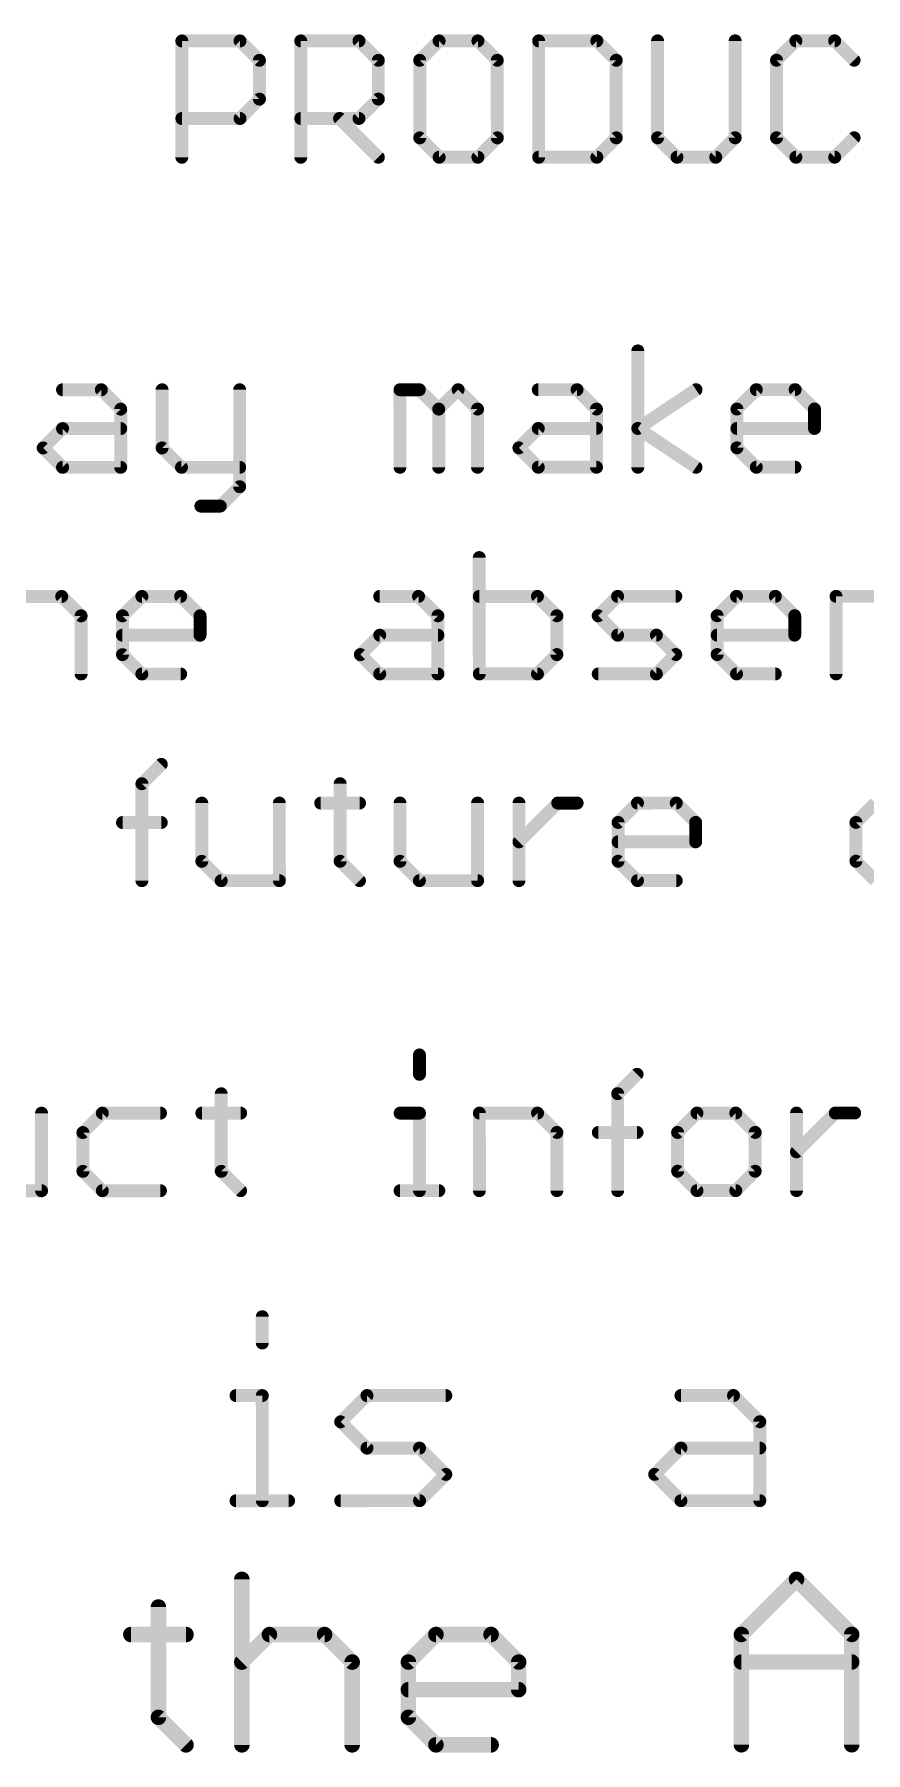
# Model space of a CAD drawing. Header units: millimetres. Extents: x -20 to 130, y -23 to 60.
# Drawn here: x -10.27 to -2.09, y -22.87 to -5.97 of the extents above; entities that cross this region are included whole.
import ezdxf

# ---------------------------------------------------------------- set-up
doc = ezdxf.new("R2010")
doc.units = ezdxf.units.MM
doc.header["$MEASUREMENT"] = 0
doc.layers.add('1', color=22, linetype='CONTINUOUS')

msp = doc.modelspace()

# ---------------------------------------------------------------- linework, layer by layer
at = {"layer": '1'}
for points, const_width in [([(-8.78591, -6.039, 1), (-8.84941, -6.03901)], 0.0635), ([(-8.81761, -6.0073, 1), (-8.8176, -6.0708)], 0.0635), ([(-8.22321, -6.0165, 1), (-8.2681, -6.06141)], 0.0635), ([(-8.2456, -6.0707, 1), (-8.24561, -6.0072)], 0.0635), ([(-7.61651, -6.03879, 1), (-7.68001, -6.0388)], 0.0635), ([(-7.64821, -6.0071, 1), (-7.6482, -6.0706)], 0.0635), ([(-7.05381, -6.01629, 1), (-7.0987, -6.0612)], 0.0635), ([(-7.0762, -6.0705, 1), (-7.07621, -6.007)], 0.0635), ([(-6.28821, -6.00686, 1), (-6.2882, -6.07036)], 0.0635), ([(-6.2657, -6.06106, 1), (-6.31061, -6.01616)], 0.0635), ([(-5.88441, -6.01609, 1), (-5.9293, -6.061)], 0.0635), ([(-5.9069, -6.07029, 1), (-5.90691, -6.00679)], 0.0635), ([(-5.27771, -6.03838, 1), (-5.34121, -6.0384)], 0.0635), ([(-5.30941, -6.00669, 1), (-5.3094, -6.07019)], 0.0635), ([(-4.71501, -6.01589, 1), (-4.7599, -6.06079)], 0.0635), ([(-4.7375, -6.07009, 1), (-4.73751, -6.00659)], 0.0635), ([(-4.10831, -6.03818, 1), (-4.17181, -6.03819)], 0.0635), ([(-3.34561, -6.03805, 1), (-3.40911, -6.03806)], 0.0635), ([(-2.78001, -6.00625, 1), (-2.78, -6.06975)], 0.0635), ([(-2.7575, -6.06044, 1), (-2.80241, -6.01555)], 0.0635), ([(-2.37621, -6.01548, 1), (-2.4211, -6.06039)], 0.0635), ([(-2.3987, -6.06968, 1), (-2.39871, -6.00618)], 0.0635), ([(-8.02317, -6.22956, 1), (-8.08667, -6.22957)], 0.0635), ([(-8.07737, -6.25197, 1), (-8.03248, -6.20707)], 0.0635), ([(-6.85377, -6.22936, 1), (-6.91727, -6.22937)], 0.0635), ([(-6.90797, -6.25177, 1), (-6.86308, -6.20686)], 0.0635), ([(-6.44707, -6.22929, 1), (-6.51057, -6.2293)], 0.0635), ([(-6.50128, -6.2068, 1), (-6.45637, -6.25169)], 0.0635), ([(-5.68437, -6.22916, 1), (-5.74787, -6.22917)], 0.0635), ([(-5.73857, -6.25156, 1), (-5.69368, -6.20666)], 0.0635), ([(-4.51497, -6.22895, 1), (-4.57847, -6.22896)], 0.0635), ([(-4.56917, -6.25136, 1), (-4.52428, -6.20645)], 0.0635), ([(-2.93887, -6.22868, 1), (-3.00237, -6.22869)], 0.0635), ([(-2.99308, -6.20619, 1), (-2.94817, -6.25108)], 0.0635), ([(-2.23037, -6.25095, 1), (-2.18548, -6.20604)], 0.0635), ([(-8.08661, -6.61087, 1), (-8.02311, -6.61086)], 0.0635), ([(-8.0324, -6.63337, 1), (-8.07731, -6.58847)], 0.0635), ([(-6.91721, -6.61067, 1), (-6.85371, -6.61066)], 0.0635), ([(-6.863, -6.63316, 1), (-6.90791, -6.58827)], 0.0635), ([(-8.81748, -6.7699, 1), (-8.81747, -6.8334)], 0.0635), ([(-8.26798, -6.77911, 1), (-8.22307, -6.824)], 0.0635), ([(-8.24547, -6.8333, 1), (-8.24548, -6.7698)], 0.0635), ([(-7.64808, -6.7697, 1), (-7.64807, -6.8332)], 0.0635), ([(-7.24438, -6.77893, 1), (-7.28927, -6.82384)], 0.0635), ([(-7.09858, -6.7789, 1), (-7.05367, -6.82379)], 0.0635), ([(-7.07607, -6.8331, 1), (-7.07608, -6.7696)], 0.0635), ([(-6.45625, -6.96949, 1), (-6.50114, -7.0144)], 0.0635), ([(-6.51044, -6.9919, 1), (-6.44694, -6.99189)], 0.0635), ([(-5.74774, -6.99177, 1), (-5.68424, -6.99176)], 0.0635), ([(-5.69354, -7.01426, 1), (-5.73845, -6.96936)], 0.0635), ([(-4.57834, -6.99156, 1), (-4.51484, -6.99155)], 0.0635), ([(-4.52414, -7.01405, 1), (-4.56905, -6.96916)], 0.0635), ([(-4.11745, -6.96908, 1), (-4.16234, -7.01399)], 0.0635), ([(-4.17164, -6.99149, 1), (-4.10814, -6.99148)], 0.0635), ([(-3.40894, -6.99136, 1), (-3.34544, -6.99135)], 0.0635), ([(-3.35474, -7.01385, 1), (-3.39965, -6.96896)], 0.0635), ([(-2.94805, -6.96888, 1), (-2.99294, -7.01379)], 0.0635), ([(-3.00224, -6.99129, 1), (-2.93874, -6.99128)], 0.0635), ([(-2.18534, -7.01364, 1), (-2.23025, -6.96875)], 0.0635), ([(-8.84921, -7.18301, 1), (-8.78571, -7.183)], 0.0635), ([(-7.67981, -7.1828, 1), (-7.61631, -7.18279)], 0.0635), ([(-6.9078, -7.20517, 1), (-6.86291, -7.16016)], 0.0635), ([(-6.28801, -7.15086, 1), (-6.288, -7.21436)], 0.0635), ([(-6.3104, -7.20506, 1), (-6.26551, -7.16006)], 0.0635), ([(-5.92911, -7.16, 1), (-5.8842, -7.20499)], 0.0635), ([(-5.9067, -7.21429, 1), (-5.90671, -7.15079)], 0.0635), ([(-5.34101, -7.1824, 1), (-5.27751, -7.18238)], 0.0635), ([(-5.30921, -7.15069, 1), (-5.3092, -7.21419)], 0.0635), ([(-4.75971, -7.15979, 1), (-4.7148, -7.20479)], 0.0635), ([(-4.7373, -7.21409, 1), (-4.73731, -7.15059)], 0.0635), ([(-3.94921, -7.15045, 1), (-3.9492, -7.21395)], 0.0635), ([(-3.9716, -7.20466, 1), (-3.92671, -7.15965)], 0.0635), ([(-3.59031, -7.15959, 1), (-3.5454, -7.20458)], 0.0635), ([(-3.5679, -7.21389, 1), (-3.56791, -7.15039)], 0.0635), ([(-2.77981, -7.15025, 1), (-2.7798, -7.21375)], 0.0635), ([(-2.8022, -7.20445, 1), (-2.75731, -7.15944)], 0.0635), ([(-2.42091, -7.15939, 1), (-2.376, -7.20438)], 0.0635), ([(-2.3985, -7.21368, 1), (-2.39851, -7.15018)], 0.0635), ([(-4.30268, -9.08621, 1), (-4.36618, -9.08623)], 0.0635), ([(-9.99072, -9.43681, 1), (-9.9907, -9.50031)], 0.0635), ([(-9.58691, -9.44604, 1), (-9.63181, -9.49094)], 0.0635), ([(-9.6093, -9.50024, 1), (-9.60932, -9.43674)], 0.0635), ([(-8.98021, -9.46843, 1), (-9.04371, -9.46844)], 0.0635), ([(-8.21751, -9.4683, 1), (-8.28101, -9.46831)], 0.0635), ([(-6.64141, -9.46802, 1), (-6.70491, -9.46803)], 0.0635), ([(-6.67312, -9.43623, 1), (-6.6731, -9.49973)], 0.0635), ([(-6.46001, -9.44549, 1), (-6.50491, -9.4904)], 0.0635), ([(-6.4825, -9.49969, 1), (-6.48252, -9.43619)], 0.0635), ([(-6.07871, -9.44542, 1), (-6.12361, -9.49033)], 0.0635), ([(-6.07871, -9.49032, 1), (-6.12361, -9.44543)], 0.0635), ([(-5.31312, -9.43599, 1), (-5.3131, -9.49949)], 0.0635), ([(-4.90931, -9.44522, 1), (-4.95421, -9.49013)], 0.0635), ([(-4.9318, -9.49942, 1), (-4.93182, -9.43592)], 0.0635), ([(-3.7447, -9.49392, 1), (-3.78001, -9.44102)], 0.0635), ([(-3.16922, -9.43562, 1), (-3.1692, -9.49912)], 0.0635), ([(-3.14671, -9.48981, 1), (-3.19161, -9.44492)], 0.0635), ([(-2.76541, -9.44485, 1), (-2.81031, -9.48975)], 0.0635), ([(-2.7879, -9.49905, 1), (-2.78792, -9.43555)], 0.0635), ([(-9.38688, -9.6591, 1), (-9.45038, -9.65911)], 0.0635), ([(-9.44107, -9.68161, 1), (-9.39618, -9.6367)], 0.0635), ([(-6.26008, -9.65856, 1), (-6.32358, -9.65857)], 0.0635), ([(-6.31428, -9.63617, 1), (-6.26937, -9.68106)], 0.0635), ([(-6.31427, -9.68107, 1), (-6.26938, -9.63616)], 0.0635), ([(-5.87868, -9.65849, 1), (-5.94218, -9.6585)], 0.0635), ([(-5.93287, -9.681, 1), (-5.88798, -9.63609)], 0.0635), ([(-4.70928, -9.65829, 1), (-4.77278, -9.6583)], 0.0635), ([(-4.76347, -9.68079, 1), (-4.71858, -9.63589)], 0.0635), ([(-3.32808, -9.65804, 1), (-3.39158, -9.65806)], 0.0635), ([(-3.38228, -9.63565, 1), (-3.33737, -9.68055)], 0.0635), ([(-2.56538, -9.65791, 1), (-2.62888, -9.65792)], 0.0635), ([(-2.61957, -9.68042, 1), (-2.57468, -9.63551)], 0.0635), ([(-9.99065, -9.81811, 1), (-9.99064, -9.88161)], 0.0635), ([(-9.96814, -9.8723, 1), (-10.01305, -9.82741)], 0.0635), ([(-9.41864, -9.88151, 1), (-9.41865, -9.81801)], 0.0635), ([(-5.31305, -9.81729, 1), (-5.31304, -9.88079)], 0.0635), ([(-5.29054, -9.87149, 1), (-5.33545, -9.82659)], 0.0635), ([(-4.74104, -9.88069, 1), (-4.74105, -9.81719)], 0.0635), ([(-4.31665, -9.82252, 1), (-4.35194, -9.87532)], 0.0635), ([(-4.35195, -9.82252, 1), (-4.31664, -9.87532)], 0.0635), ([(-3.35975, -9.81695, 1), (-3.35974, -9.88045)], 0.0635), ([(-2.59714, -9.88032, 1), (-2.59715, -9.81682)], 0.0635), ([(-2.62884, -9.84862, 1), (-2.56534, -9.84861)], 0.0635), ([(-10.15881, -10.01814, 1), (-10.20371, -10.06304)], 0.0635), ([(-10.20371, -10.01814, 1), (-10.15881, -10.06304)], 0.0635), ([(-8.98941, -10.01793, 1), (-9.03431, -10.06284)], 0.0635), ([(-9.04361, -10.04034, 1), (-8.98011, -10.04033)], 0.0635), ([(-5.48121, -10.01732, 1), (-5.52611, -10.06223)], 0.0635), ([(-5.52611, -10.01733, 1), (-5.48121, -10.06222)], 0.0635), ([(-3.33731, -10.01695, 1), (-3.38221, -10.06185)], 0.0635), ([(-3.39151, -10.03936, 1), (-3.32801, -10.03934)], 0.0635), ([(-9.99058, -10.19951, 1), (-9.99057, -10.26301)], 0.0635), ([(-10.01297, -10.25371, 1), (-9.96808, -10.2087)], 0.0635), ([(-9.45028, -10.23111, 1), (-9.38678, -10.2311)], 0.0635), ([(-9.41857, -10.26291, 1), (-9.41858, -10.19941)], 0.0635), ([(-8.82118, -10.1993, 1), (-8.82117, -10.2628)], 0.0635), ([(-8.84357, -10.25351, 1), (-8.79868, -10.2085)], 0.0635), ([(-8.24917, -10.2627, 1), (-8.24918, -10.1992)], 0.0635), ([(-6.70478, -10.23063, 1), (-6.64128, -10.23062)], 0.0635), ([(-6.32348, -10.23057, 1), (-6.25998, -10.23056)], 0.0635), ([(-5.94208, -10.2305, 1), (-5.87858, -10.23049)], 0.0635), ([(-5.31298, -10.19869, 1), (-5.31297, -10.26219)], 0.0635), ([(-5.33537, -10.25289, 1), (-5.29048, -10.20789)], 0.0635), ([(-4.77268, -10.2303, 1), (-4.70918, -10.23029)], 0.0635), ([(-4.74097, -10.26209, 1), (-4.74098, -10.19859)], 0.0635), ([(-4.36598, -10.23023, 1), (-4.30248, -10.23021)], 0.0635), ([(-3.77987, -10.25652, 1), (-3.74458, -10.20372)], 0.0635), ([(-3.16908, -10.19832, 1), (-3.16907, -10.26182)], 0.0635), ([(-3.19147, -10.25252, 1), (-3.14658, -10.20751)], 0.0635), ([(-2.78777, -10.26175, 1), (-2.78778, -10.19825)], 0.0635), ([(-8.28084, -10.42161, 1), (-8.21734, -10.4216)], 0.0635), ([(-8.22664, -10.444, 1), (-8.27155, -10.39911)], 0.0635), ([(-8.63042, -10.58057, 1), (-8.6304, -10.64407)], 0.0635), ([(-8.46221, -10.58984, 1), (-8.41731, -10.63473)], 0.0635), ([(-8.4397, -10.64404, 1), (-8.43972, -10.58054)], 0.0635), ([(-5.86152, -11.11849, 1), (-5.92502, -11.1185)], 0.0635), ([(-9.97636, -11.4781, 1), (-10.02125, -11.52301)], 0.0635), ([(-9.99875, -11.53231, 1), (-9.99876, -11.46881)], 0.0635), ([(-9.21076, -11.46867, 1), (-9.21075, -11.53217)], 0.0635), ([(-9.18825, -11.52287, 1), (-9.23316, -11.47797)], 0.0635), ([(-8.80696, -11.4779, 1), (-8.85185, -11.52281)], 0.0635), ([(-8.82935, -11.5321, 1), (-8.82936, -11.4686)], 0.0635), ([(-6.87196, -11.46826, 1), (-6.87195, -11.53176)], 0.0635), ([(-6.46816, -11.47749, 1), (-6.51305, -11.5224)], 0.0635), ([(-6.49055, -11.5317, 1), (-6.49056, -11.4682)], 0.0635), ([(-5.89316, -11.46809, 1), (-5.89315, -11.53159)], 0.0635), ([(-5.29876, -11.47729, 1), (-5.34365, -11.5222)], 0.0635), ([(-5.32125, -11.53149, 1), (-5.32126, -11.46799)], 0.0635), ([(-4.53316, -11.46785, 1), (-4.53315, -11.53135)], 0.0635), ([(-4.51065, -11.52205, 1), (-4.55556, -11.47716)], 0.0635), ([(-3.96115, -11.53125, 1), (-3.96116, -11.46775)], 0.0635), ([(-3.36376, -11.46765, 1), (-3.36375, -11.53115)], 0.0635), ([(-3.34125, -11.52185, 1), (-3.38616, -11.47695)], 0.0635), ([(-2.95996, -11.47688, 1), (-3.00485, -11.52179)], 0.0635), ([(-2.98245, -11.53108, 1), (-2.98246, -11.46758)], 0.0635), ([(-2.38506, -11.46748, 1), (-2.38505, -11.53098)], 0.0635), ([(-2.35325, -11.49927, 1), (-2.41675, -11.49929)], 0.0635), ([(-9.77632, -11.69117, 1), (-9.83982, -11.69118)], 0.0635), ([(-9.83052, -11.71368, 1), (-9.78563, -11.66877)], 0.0635), ([(-9.36962, -11.6911, 1), (-9.43312, -11.69111)], 0.0635), ([(-9.42383, -11.66871, 1), (-9.37892, -11.7136)], 0.0635), ([(-8.60692, -11.69097, 1), (-8.67042, -11.69098)], 0.0635), ([(-8.66112, -11.71347, 1), (-8.61623, -11.66857)], 0.0635), ([(-6.26812, -11.69056, 1), (-6.33162, -11.69057)], 0.0635), ([(-6.32232, -11.71307, 1), (-6.27743, -11.66816)], 0.0635), ([(-5.09872, -11.69035, 1), (-5.16222, -11.69036)], 0.0635), ([(-5.15292, -11.71286, 1), (-5.10803, -11.66795)], 0.0635), ([(-4.70133, -11.66788, 1), (-4.74622, -11.71279)], 0.0635), ([(-4.74623, -11.66789, 1), (-4.70132, -11.71278)], 0.0635), ([(-3.52262, -11.69008, 1), (-3.58612, -11.69009)], 0.0635), ([(-3.57683, -11.66769, 1), (-3.53192, -11.71258)], 0.0635), ([(-2.75992, -11.68995, 1), (-2.82342, -11.68996)], 0.0635), ([(-2.81412, -11.71245, 1), (-2.76923, -11.66755)], 0.0635), ([(-9.40129, -11.85, 1), (-9.40128, -11.9135)], 0.0635), ([(-8.63868, -11.91337, 1), (-8.63869, -11.84987)], 0.0635), ([(-6.87189, -11.84956, 1), (-6.87188, -11.91306)], 0.0635), ([(-6.84938, -11.90376, 1), (-6.89429, -11.85887)], 0.0635), ([(-6.29988, -11.91296, 1), (-6.29989, -11.84946)], 0.0635), ([(-4.53309, -11.84915, 1), (-4.53308, -11.91265)], 0.0635), ([(-4.12929, -11.85838, 1), (-4.17418, -11.90329)], 0.0635), ([(-4.15178, -11.91259, 1), (-4.15179, -11.84909)], 0.0635), ([(-3.55429, -11.84898, 1), (-3.55428, -11.91248)], 0.0635), ([(-2.79168, -11.91235, 1), (-2.79169, -11.84885)], 0.0635), ([(-8.67039, -11.88168, 1), (-8.60689, -11.88167)], 0.0635), ([(-4.55548, -11.90336, 1), (-4.51059, -11.85845)], 0.0635), ([(-2.82339, -11.88066, 1), (-2.75989, -11.88065)], 0.0635), ([(-9.43306, -12.07241, 1), (-9.36956, -12.0724)], 0.0635), ([(-9.37886, -12.05, 1), (-9.42375, -12.09491)], 0.0635), ([(-7.04006, -12.04959, 1), (-7.08495, -12.0945)], 0.0635), ([(-7.08496, -12.0496, 1), (-7.04005, -12.09449)], 0.0635), ([(-5.16216, -12.07166, 1), (-5.09866, -12.07165)], 0.0635), ([(-5.10795, -12.09415, 1), (-5.15286, -12.04926)], 0.0635), ([(-3.93855, -12.09395, 1), (-3.98346, -12.04906)], 0.0635), ([(-3.98345, -12.09396, 1), (-3.93856, -12.04905)], 0.0635), ([(-3.58606, -12.07139, 1), (-3.52256, -12.07138)], 0.0635), ([(-3.53186, -12.04898, 1), (-3.57675, -12.09389)], 0.0635), ([(-9.83972, -12.26318, 1), (-9.77622, -12.26317)], 0.0635), ([(-9.21063, -12.23137, 1), (-9.21062, -12.29487)], 0.0635), ([(-9.23302, -12.28557, 1), (-9.18813, -12.24057)], 0.0635), ([(-8.82922, -12.2948, 1), (-8.82923, -12.2313)], 0.0635), ([(-6.87183, -12.23096, 1), (-6.87182, -12.29446)], 0.0635), ([(-6.89422, -12.28517, 1), (-6.84933, -12.24016)], 0.0635), ([(-6.33152, -12.26257, 1), (-6.26802, -12.26256)], 0.0635), ([(-6.29982, -12.29436, 1), (-6.29983, -12.23086)], 0.0635), ([(-5.92482, -12.2625, 1), (-5.86132, -12.26249)], 0.0635), ([(-5.89303, -12.23079, 1), (-5.89302, -12.29429)], 0.0635), ([(-5.34353, -12.2399, 1), (-5.29862, -12.28489)], 0.0635), ([(-5.32112, -12.29419, 1), (-5.32113, -12.23069)], 0.0635), ([(-4.72363, -12.23059, 1), (-4.72362, -12.29409)], 0.0635), ([(-4.17413, -12.23969, 1), (-4.12922, -12.28468)], 0.0635), ([(-4.15172, -12.29399, 1), (-4.15173, -12.23049)], 0.0635), ([(-3.36363, -12.23035, 1), (-3.36362, -12.29385)], 0.0635), ([(-3.38602, -12.28455, 1), (-3.34113, -12.23955)], 0.0635), ([(-2.98232, -12.29378, 1), (-2.98233, -12.23028)], 0.0635), ([(-2.41662, -12.26189, 1), (-2.35312, -12.26187)], 0.0635), ([(-8.99736, -13.17353, 1), (-9.04227, -13.12864)], 0.0635), ([(-9.17863, -13.34177, 1), (-9.24213, -13.34178)], 0.0635), ([(-9.23284, -13.31927, 1), (-9.18793, -13.36417)], 0.0635), ([(-7.22963, -13.34143, 1), (-7.29313, -13.34144)], 0.0635), ([(-8.5897, -13.53236, 1), (-8.6532, -13.53237)], 0.0635), ([(-7.827, -13.53223, 1), (-7.8905, -13.53224)], 0.0635), ([(-7.45201, -13.50036, 1), (-7.45199, -13.56386)], 0.0635), ([(-7.07069, -13.5638, 1), (-7.07071, -13.5003)], 0.0635), ([(-6.6407, -13.53202, 1), (-6.7042, -13.53203)], 0.0635), ([(-5.878, -13.53189, 1), (-5.9415, -13.5319)], 0.0635), ([(-5.4713, -13.53182, 1), (-5.5348, -13.53183)], 0.0635), ([(-5.12171, -13.49996, 1), (-5.12169, -13.56346)], 0.0635), ([(-5.0993, -13.55415, 1), (-5.1442, -13.50926)], 0.0635), ([(-4.93109, -13.56342, 1), (-4.93111, -13.49992)], 0.0635), ([(-4.33791, -13.49982, 1), (-4.33789, -13.56332)], 0.0635), ([(-4.3154, -13.55402, 1), (-4.3603, -13.50912)], 0.0635), ([(-3.9341, -13.50905, 1), (-3.979, -13.55396)], 0.0635), ([(-3.95659, -13.56325, 1), (-3.95661, -13.49975)], 0.0635), ([(-9.40097, -13.6914, 1), (-9.40096, -13.7549)], 0.0635), ([(-9.01966, -13.75484, 1), (-9.01967, -13.69134)], 0.0635), ([(-4.49677, -13.72225, 1), (-4.56027, -13.72226)], 0.0635), ([(-4.55097, -13.69986, 1), (-4.50606, -13.74475)], 0.0635), ([(-3.73407, -13.72212, 1), (-3.79757, -13.72213)], 0.0635), ([(-3.78826, -13.74462, 1), (-3.74337, -13.69972)], 0.0635), ([(-2.15797, -13.72184, 1), (-2.22147, -13.72185)], 0.0635), ([(-2.21217, -13.69945, 1), (-2.16726, -13.74434)], 0.0635), ([(-4.52844, -13.88115, 1), (-4.52843, -13.94465)], 0.0635), ([(-3.76583, -13.94452, 1), (-3.76584, -13.88102)], 0.0635), ([(-5.52544, -13.89063, 1), (-5.48053, -13.93552)], 0.0635), ([(-3.79753, -13.91283, 1), (-3.73403, -13.91282)], 0.0635), ([(-8.5989, -14.08186, 1), (-8.6438, -14.12677)], 0.0635), ([(-8.6531, -14.10427, 1), (-8.5896, -14.10426)], 0.0635), ([(-7.2388, -14.08163, 1), (-7.2837, -14.12653)], 0.0635), ([(-7.293, -14.10404, 1), (-7.2295, -14.10403)], 0.0635), ([(-6.6499, -14.08152, 1), (-6.6948, -14.12643)], 0.0635), ([(-6.7041, -14.10393, 1), (-6.6406, -14.10392)], 0.0635), ([(-4.506, -14.08115, 1), (-4.5509, -14.12606)], 0.0635), ([(-4.5602, -14.10356, 1), (-4.4967, -14.10355)], 0.0635), ([(-2.1672, -14.08074, 1), (-2.2121, -14.12565)], 0.0635), ([(-2.2214, -14.10315, 1), (-2.1579, -14.10314)], 0.0635), ([(-9.24197, -14.29508, 1), (-9.17847, -14.29507)], 0.0635), ([(-8.43067, -14.26323, 1), (-8.43066, -14.32673)], 0.0635), ([(-8.45306, -14.31744, 1), (-8.40817, -14.27243)], 0.0635), ([(-7.89037, -14.29484, 1), (-7.82687, -14.29483)], 0.0635), ([(-7.85866, -14.32663, 1), (-7.85867, -14.26313)], 0.0635), ([(-7.09306, -14.3172, 1), (-7.04817, -14.27219)], 0.0635), ([(-6.48167, -14.26289, 1), (-6.48166, -14.32639)], 0.0635), ([(-6.50406, -14.3171, 1), (-6.45917, -14.27209)], 0.0635), ([(-5.94137, -14.2945, 1), (-5.87787, -14.29449)], 0.0635), ([(-5.90966, -14.32629, 1), (-5.90967, -14.26279)], 0.0635), ([(-5.53467, -14.29443, 1), (-5.47117, -14.29442)], 0.0635), ([(-4.33777, -14.26252, 1), (-4.33776, -14.32602)], 0.0635), ([(-4.36016, -14.31672, 1), (-4.31527, -14.27172)], 0.0635), ([(-3.95646, -14.32595, 1), (-3.95647, -14.26245)], 0.0635), ([(-6.44957, -16.00799, 1), (-6.51307, -16.008)], 0.0635), ([(-6.51303, -16.1986, 1), (-6.44953, -16.19859)], 0.0635), ([(-4.31923, -16.22072, 1), (-4.36414, -16.17583)], 0.0635), ([(-8.3985, -16.38963, 1), (-8.462, -16.38964)], 0.0635), ([(-4.5005, -16.38895, 1), (-4.564, -16.38896)], 0.0635), ([(-4.55471, -16.36646, 1), (-4.5098, -16.41135)], 0.0635), ([(-10.16527, -16.58064, 1), (-10.22877, -16.58065)], 0.0635), ([(-9.59967, -16.54874, 1), (-9.59966, -16.61224)], 0.0635), ([(-9.57716, -16.60293, 1), (-9.62207, -16.55804)], 0.0635), ([(-9.02766, -16.61214, 1), (-9.02767, -16.54864)], 0.0635), ([(-8.62087, -16.54857, 1), (-8.62086, -16.61207)], 0.0635), ([(-8.23956, -16.612, 1), (-8.23957, -16.5485)], 0.0635), ([(-6.67187, -16.54823, 1), (-6.67186, -16.61173)], 0.0635), ([(-6.44947, -16.57999, 1), (-6.51297, -16.58)], 0.0635), ([(-6.48126, -16.61169, 1), (-6.48127, -16.54819)], 0.0635), ([(-5.86057, -16.57989, 1), (-5.92407, -16.5799)], 0.0635), ([(-5.89227, -16.54809, 1), (-5.89226, -16.61159)], 0.0635), ([(-5.29787, -16.55729, 1), (-5.34276, -16.6022)], 0.0635), ([(-5.32036, -16.61149, 1), (-5.32037, -16.54799)], 0.0635), ([(-3.75267, -16.54772, 1), (-3.75266, -16.61122)], 0.0635), ([(-3.73016, -16.60191, 1), (-3.77507, -16.55702)], 0.0635), ([(-3.34887, -16.55695, 1), (-3.39376, -16.60186)], 0.0635), ([(-3.37136, -16.61115, 1), (-3.37137, -16.54765)], 0.0635), ([(-2.74217, -16.57934, 1), (-2.80567, -16.57935)], 0.0635), ([(-2.39257, -16.54748, 1), (-2.39256, -16.61098)], 0.0635), ([(-2.37016, -16.60168, 1), (-2.41507, -16.55678)], 0.0635), ([(-2.20196, -16.61095, 1), (-2.20197, -16.54745)], 0.0635), ([(-9.75853, -16.77117, 1), (-9.82203, -16.77118)], 0.0635), ([(-9.81274, -16.74878, 1), (-9.76783, -16.79367)], 0.0635), ([(-5.09783, -16.77035, 1), (-5.16133, -16.77036)], 0.0635), ([(-5.15203, -16.79286, 1), (-5.10714, -16.74795)], 0.0635), ([(-4.72284, -16.73859, 1), (-4.72283, -16.80209)], 0.0635), ([(-4.34153, -16.80202, 1), (-4.34154, -16.73852)], 0.0635), ([(-3.91154, -16.77015, 1), (-3.97504, -16.77016)], 0.0635), ([(-3.96574, -16.74776, 1), (-3.92083, -16.79265)], 0.0635), ([(-3.14884, -16.77001, 1), (-3.21234, -16.77002)], 0.0635), ([(-3.20303, -16.79252, 1), (-3.15814, -16.74761)], 0.0635), ([(-2.79631, -16.93815, 1), (-2.7514, -16.98304)], 0.0635), ([(-9.76777, -17.13007, 1), (-9.81266, -17.17498)], 0.0635), ([(-9.82197, -17.15248, 1), (-9.75847, -17.15247)], 0.0635), ([(-8.40767, -17.12983, 1), (-8.45256, -17.17474)], 0.0635), ([(-8.46187, -17.15224, 1), (-8.39837, -17.15223)], 0.0635), ([(-3.92077, -17.12905, 1), (-3.96566, -17.17396)], 0.0635), ([(-3.97497, -17.15146, 1), (-3.91147, -17.15145)], 0.0635), ([(-3.21227, -17.15132, 1), (-3.14877, -17.15131)], 0.0635), ([(-3.15806, -17.17381, 1), (-3.20297, -17.12892)], 0.0635), ([(-10.22864, -17.34325, 1), (-10.16514, -17.34324)], 0.0635), ([(-10.19693, -17.37494, 1), (-10.19694, -17.31154)], 0.0635), ([(-9.59954, -17.31144, 1), (-9.59953, -17.37484)], 0.0635), ([(-9.62193, -17.36564, 1), (-9.57704, -17.32063)], 0.0635), ([(-9.02753, -17.37474, 1), (-9.02754, -17.31134)], 0.0635), ([(-8.26193, -17.36541, 1), (-8.21704, -17.3204)], 0.0635), ([(-6.67174, -17.31093, 1), (-6.67173, -17.37433)], 0.0635), ([(-6.51284, -17.3426, 1), (-6.44934, -17.34259)], 0.0635), ([(-6.29043, -17.37426, 1), (-6.29044, -17.31086)], 0.0635), ([(-5.92394, -17.3425, 1), (-5.86044, -17.34249)], 0.0635), ([(-5.16124, -17.34236, 1), (-5.09774, -17.34235)], 0.0635), ([(-4.56384, -17.34226, 1), (-4.50034, -17.34225)], 0.0635), ([(-3.75254, -17.31042, 1), (-3.75253, -17.37382)], 0.0635), ([(-3.77493, -17.36462, 1), (-3.73004, -17.31961)], 0.0635), ([(-3.39364, -17.31956, 1), (-3.34873, -17.36455)], 0.0635), ([(-3.37123, -17.37375, 1), (-3.37124, -17.31035)], 0.0635), ([(-2.80554, -17.34195, 1), (-2.74204, -17.34194)], 0.0635), ([(-7.99512, -18.58166, 1), (-8.05862, -18.58167)], 0.0635), ([(-8.05857, -18.84017, 1), (-7.99507, -18.84016)], 0.0635), ([(-8.28519, -19.32531, 1), (-8.28518, -19.38881)], 0.0635), ([(-7.99498, -19.35706, 1), (-8.05848, -19.35707)], 0.0635), ([(-8.02668, -19.38876, 1), (-8.02669, -19.32526)], 0.0635), ([(-6.99769, -19.32508, 1), (-6.99768, -19.38858)], 0.0635), ([(-6.97518, -19.37928, 1), (-7.02009, -19.33439)], 0.0635), ([(-6.22228, -19.38845, 1), (-6.22229, -19.32495)], 0.0635), ([(-3.91049, -19.32455, 1), (-3.91048, -19.38805)], 0.0635), ([(-3.37109, -19.33375, 1), (-3.41598, -19.37866)], 0.0635), ([(-3.39348, -19.38796, 1), (-3.39349, -19.32446)], 0.0635), ([(-7.23364, -19.59293, 1), (-7.27853, -19.63783)], 0.0635), ([(-7.27854, -19.59293, 1), (-7.23363, -19.63783)], 0.0635), ([(-3.10324, -19.61461, 1), (-3.16674, -19.61462)], 0.0635), ([(-3.15743, -19.63711, 1), (-3.11254, -19.59221)], 0.0635), ([(-6.9976, -19.84198, 1), (-6.99759, -19.90548)], 0.0635), ([(-7.01999, -19.89619, 1), (-6.9751, -19.85128)], 0.0635), ([(-6.4582, -19.85119, 1), (-6.50309, -19.8961)], 0.0635), ([(-6.48069, -19.90539, 1), (-6.4807, -19.84189)], 0.0635), ([(-3.9104, -19.84145, 1), (-3.91039, -19.90495)], 0.0635), ([(-3.88789, -19.89564, 1), (-3.9328, -19.85075)], 0.0635), ([(-3.13499, -19.90481, 1), (-3.135, -19.84131)], 0.0635), ([(-6.19974, -20.15455, 1), (-6.24465, -20.10965)], 0.0635), ([(-6.24464, -20.15455, 1), (-6.19975, -20.10965)], 0.0635), ([(-4.14635, -20.10929, 1), (-4.19124, -20.15419)], 0.0635), ([(-4.19125, -20.10929, 1), (-4.14634, -20.15419)], 0.0635), ([(-8.28501, -20.35921, 1), (-8.285, -20.42271)], 0.0635), ([(-8.0583, -20.39087, 1), (-7.9948, -20.39086)], 0.0635), ([(-7.7681, -20.42262, 1), (-7.76811, -20.35912)], 0.0635), ([(-7.25591, -20.35903, 1), (-7.2559, -20.42253)], 0.0635), ([(-6.50301, -20.3681, 1), (-6.4581, -20.41309)], 0.0635), ([(-6.4806, -20.42239, 1), (-6.48061, -20.35889)], 0.0635), ([(-3.91031, -20.35845, 1), (-3.9103, -20.42195)], 0.0635), ([(-3.9327, -20.41265, 1), (-3.88781, -20.36764)], 0.0635), ([(-3.1666, -20.39002, 1), (-3.1031, -20.39001)], 0.0635), ([(-3.1349, -20.42181, 1), (-3.13491, -20.35831)], 0.0635), ([(-8.18957, -21.16419, 1), (-8.26577, -21.16421)], 0.0762), ([(-2.74687, -21.13634, 1), (-2.80076, -21.19025)], 0.0762), ([(-2.74686, -21.19024, 1), (-2.80077, -21.13635)], 0.0762), ([(-9.00982, -21.43554, 1), (-9.08602, -21.43555)], 0.0762), ([(-9.31898, -21.66859, 1), (-9.31897, -21.74479)], 0.0762), ([(-8.77667, -21.7447, 1), (-8.77668, -21.6685)], 0.0762), ([(-7.95638, -21.66835, 1), (-7.95637, -21.74455)], 0.0762), ([(-7.92947, -21.73345, 1), (-7.98338, -21.67956)], 0.0762), ([(-7.38718, -21.67945, 1), (-7.44097, -21.73336)], 0.0762), ([(-7.41407, -21.74446, 1), (-7.41408, -21.66826)], 0.0762), ([(-6.31928, -21.66807, 1), (-6.31927, -21.74427)], 0.0762), ([(-6.29227, -21.73316, 1), (-6.34618, -21.67927)], 0.0762), ([(-5.74998, -21.67917, 1), (-5.80387, -21.73308)], 0.0762), ([(-5.77687, -21.74417, 1), (-5.77688, -21.66797)], 0.0762), ([(-3.34308, -21.67875, 1), (-3.28917, -21.73264)], 0.0762), ([(-3.27797, -21.70564, 1), (-3.35417, -21.70565)], 0.0762), ([(-2.19337, -21.70545, 1), (-2.26957, -21.70546)], 0.0762), ([(-2.25837, -21.73246, 1), (-2.20448, -21.67855)], 0.0762), ([(-8.25443, -21.9508, 1), (-8.20052, -22.00459)], 0.0762), ([(-7.10473, -21.9775, 1), (-7.18093, -21.97752)], 0.0762), ([(-7.16982, -22.00441, 1), (-7.11593, -21.95061)], 0.0762), ([(-6.61733, -21.95052, 1), (-6.56342, -22.00431)], 0.0762), ([(-6.55223, -21.97741, 1), (-6.62843, -21.97742)], 0.0762), ([(-5.46763, -21.97722, 1), (-5.54383, -21.97723)], 0.0762), ([(-5.53262, -22.00413, 1), (-5.47873, -21.95032)], 0.0762), ([(-3.31603, -21.93874, 1), (-3.31602, -22.01494)], 0.0762), ([(-2.23142, -22.01475, 1), (-2.23143, -21.93855)], 0.0762), ([(-6.59029, -22.21051, 1), (-6.59027, -22.28671)], 0.0762), ([(-5.54378, -22.24843, 1), (-5.46758, -22.24842)], 0.0762), ([(-5.50567, -22.28652, 1), (-5.50569, -22.21032)], 0.0762), ([(-9.02074, -22.49324, 1), (-9.07463, -22.54715)], 0.0762), ([(-6.56334, -22.49281, 1), (-6.61723, -22.54672)], 0.0762), ([(-9.08583, -22.52015, 1), (-9.00963, -22.52014)], 0.0762), ([(-6.62833, -22.51972, 1), (-6.55213, -22.51971)], 0.0762), ([(-8.80338, -22.8182, 1), (-8.74959, -22.76439)], 0.0762), ([(-8.26548, -22.79121, 1), (-8.18928, -22.79119)], 0.0762), ([(-7.18078, -22.79102, 1), (-7.10458, -22.791)], 0.0762), ([(-6.31909, -22.75277, 1), (-6.31908, -22.82897)], 0.0762), ([(-6.34598, -22.81777, 1), (-6.29209, -22.76396)], 0.0762), ([(-5.77668, -22.82887, 1), (-5.77669, -22.75267)], 0.0762), ([(-3.35398, -22.79035, 1), (-3.27778, -22.79034)], 0.0762), ([(-2.26938, -22.79016, 1), (-2.19318, -22.79015)], 0.0762)]:
    msp.add_lwpolyline(points, format="xyb", dxfattribs=dict(at, const_width=const_width))
for points, const_width in [([(-8.81761, -6.039), (-8.24561, -6.0389)], 0.127), ([(-8.81741, -7.183), (-8.81761, -6.039)], 0.127), ([(-8.24561, -6.0389), (-8.05497, -6.22957)], 0.127), ([(-7.64821, -6.0388), (-7.07621, -6.0387)], 0.127), ([(-7.64801, -7.1828), (-7.64821, -6.0388)], 0.127), ([(-7.07621, -6.0387), (-6.88557, -6.22937)], 0.127), ([(-6.28821, -6.03856), (-6.47877, -6.22929)], 0.127), ([(-5.90691, -6.03849), (-6.28821, -6.03856)], 0.127), ([(-5.71617, -6.22916), (-5.90691, -6.03849)], 0.127), ([(-4.73751, -6.03829), (-5.30941, -6.03839)], 0.127), ([(-5.30941, -6.03839), (-5.30921, -7.18239)], 0.127), ([(-4.54677, -6.22896), (-4.73751, -6.03829)], 0.127), ([(-4.14001, -6.03819), (-4.13984, -6.99149)], 0.127), ([(-3.37724, -6.99135), (-3.37741, -6.03805)], 0.127), ([(-2.78001, -6.03795), (-2.97057, -6.22868)], 0.127), ([(-2.39871, -6.03788), (-2.78001, -6.03795)], 0.127), ([(-2.20797, -6.22855), (-2.39871, -6.03788)], 0.127), ([(-8.05497, -6.22957), (-8.05491, -6.61087)], 0.127), ([(-6.88557, -6.22937), (-6.88551, -6.61066)], 0.127), ([(-6.47877, -6.22929), (-6.47864, -6.99189)], 0.127), ([(-5.71604, -6.99176), (-5.71617, -6.22916)], 0.127), ([(-4.54664, -6.99156), (-4.54677, -6.22896)], 0.127), ([(-2.97057, -6.22868), (-2.97044, -6.99128)], 0.127), ([(-8.05491, -6.61087), (-8.24547, -6.8016)], 0.127), ([(-6.88551, -6.61066), (-7.07607, -6.8014)], 0.127), ([(-8.24547, -6.8016), (-8.81747, -6.8017)], 0.127), ([(-7.07607, -6.8014), (-7.64807, -6.8015)], 0.127), ([(-7.26677, -6.80143), (-6.88541, -7.18266)], 0.127), ([(-6.47864, -6.99189), (-6.28801, -7.18256)], 0.127), ([(-5.90671, -7.18249), (-5.71604, -6.99176)], 0.127), ([(-4.73731, -7.18229), (-4.54664, -6.99156)], 0.127), ([(-4.13984, -6.99149), (-3.94921, -7.18215)], 0.127), ([(-3.56791, -7.18209), (-3.37724, -6.99135)], 0.127), ([(-2.97044, -6.99128), (-2.77981, -7.18195)], 0.127), ([(-2.39851, -7.18188), (-2.20784, -6.99115)], 0.127), ([(-6.28801, -7.18256), (-5.90671, -7.18249)], 0.127), ([(-5.30921, -7.18239), (-4.73731, -7.18229)], 0.127), ([(-3.94921, -7.18215), (-3.56791, -7.18209)], 0.127), ([(-2.77981, -7.18195), (-2.39851, -7.18188)], 0.127), ([(-4.33418, -10.23022), (-4.33438, -9.08622)], 0.127), ([(-9.99071, -9.46861), (-9.60931, -9.46854)], 0.127), ([(-9.60931, -9.46854), (-9.41868, -9.65911)], 0.127), ([(-9.01191, -9.46844), (-9.01181, -10.04034)], 0.127), ([(-8.24931, -9.4683), (-8.24914, -10.4216)], 0.127), ([(-6.67311, -9.46803), (-6.48251, -9.46799)], 0.127), ([(-6.67298, -10.23063), (-6.67311, -9.46803)], 0.127), ([(-6.48251, -9.46799), (-6.29178, -9.65856)], 0.127), ([(-6.29178, -9.65856), (-6.10121, -9.46793)], 0.127), ([(-6.10121, -9.46793), (-5.91048, -9.65849)], 0.127), ([(-5.31311, -9.46779), (-4.93181, -9.46772)], 0.127), ([(-4.93181, -9.46772), (-4.74108, -9.65829)], 0.127), ([(-4.33424, -9.84892), (-3.76241, -9.46752)], 0.127), ([(-3.35978, -9.65805), (-3.16921, -9.46742)], 0.127), ([(-3.16921, -9.46742), (-2.78791, -9.46735)], 0.127), ([(-2.78791, -9.46735), (-2.59718, -9.65792)], 0.127), ([(-9.41868, -9.65911), (-9.41858, -10.23111)], 0.127), ([(-6.29178, -9.65856), (-6.29168, -10.23056)], 0.127), ([(-5.91048, -9.65849), (-5.91038, -10.23049)], 0.127), ([(-4.74108, -9.65829), (-4.74098, -10.23029)], 0.127), ([(-3.35971, -10.03935), (-3.35978, -9.65805)], 0.127), ([(-2.59718, -9.65792), (-2.59714, -9.84862)], 0.127), ([(-10.18121, -10.04054), (-9.99064, -9.84991)], 0.127), ([(-9.99064, -9.84991), (-9.41864, -9.84981)], 0.127), ([(-5.50361, -10.03972), (-5.31304, -9.84909)], 0.127), ([(-5.31304, -9.84909), (-4.74104, -9.84899)], 0.127), ([(-3.76228, -10.23012), (-4.33424, -9.84892)], 0.127), ([(-2.59714, -9.84862), (-3.35974, -9.84875)], 0.127), ([(-9.99058, -10.23121), (-10.18121, -10.04054)], 0.127), ([(-9.01181, -10.04034), (-8.82118, -10.231)], 0.127), ([(-5.31298, -10.23039), (-5.50361, -10.03972)], 0.127), ([(-3.16908, -10.23002), (-3.35971, -10.03935)], 0.127), ([(-9.41858, -10.23111), (-9.99058, -10.23121)], 0.127), ([(-8.82118, -10.231), (-8.24918, -10.2309)], 0.127), ([(-4.74098, -10.23029), (-5.31298, -10.23039)], 0.127), ([(-2.78778, -10.22995), (-3.16908, -10.23002)], 0.127), ([(-8.24914, -10.4216), (-8.43971, -10.61224)], 0.127), ([(-8.43971, -10.61224), (-8.63041, -10.61227)], 0.127), ([(-5.89322, -11.11849), (-5.89302, -12.26249)], 0.127), ([(-10.38015, -11.50068), (-9.99875, -11.50061)], 0.127), ([(-9.99875, -11.50061), (-9.80812, -11.69118)], 0.127), ([(-9.40132, -11.6911), (-9.21075, -11.50047)], 0.127), ([(-9.21075, -11.50047), (-8.82935, -11.5004)], 0.127), ([(-8.82935, -11.5004), (-8.63872, -11.69097)], 0.127), ([(-6.87195, -11.50006), (-6.49055, -11.5)], 0.127), ([(-6.49055, -11.5), (-6.29992, -11.69056)], 0.127), ([(-5.32125, -11.49979), (-5.89315, -11.49989)], 0.127), ([(-5.13052, -11.69036), (-5.32125, -11.49979)], 0.127), ([(-4.72372, -11.69029), (-4.53315, -11.49965)], 0.127), ([(-4.53315, -11.49965), (-3.96115, -11.49955)], 0.127), ([(-3.55432, -11.69008), (-3.36375, -11.49945)], 0.127), ([(-3.36375, -11.49945), (-2.98245, -11.49938)], 0.127), ([(-2.98245, -11.49938), (-2.79172, -11.68995)], 0.127), ([(-2.38505, -11.49928), (-1.81305, -11.49918)], 0.127), ([(-2.38492, -12.26188), (-2.38505, -11.49928)], 0.127), ([(-9.80812, -11.69118), (-9.80802, -12.26318)], 0.127), ([(-9.40126, -12.0724), (-9.40132, -11.6911)], 0.127), ([(-8.63872, -11.69097), (-8.63869, -11.88167)], 0.127), ([(-6.29992, -11.69056), (-6.29982, -12.26256)], 0.127), ([(-5.13046, -12.07166), (-5.13052, -11.69036)], 0.127), ([(-4.53309, -11.88095), (-4.72372, -11.69029)], 0.127), ([(-3.55426, -12.07138), (-3.55432, -11.69008)], 0.127), ([(-2.79172, -11.68995), (-2.79169, -11.88065)], 0.127), ([(-8.63869, -11.88167), (-9.40129, -11.8818)], 0.127), ([(-7.06246, -12.072), (-6.87189, -11.88136)], 0.127), ([(-6.87189, -11.88136), (-6.29989, -11.88126)], 0.127), ([(-4.15179, -11.88089), (-4.53309, -11.88095)], 0.127), ([(-3.96106, -12.07145), (-4.15179, -11.88089)], 0.127), ([(-2.79169, -11.88065), (-3.55429, -11.88078)], 0.127), ([(-9.21062, -12.26307), (-9.40126, -12.0724)], 0.127), ([(-6.87182, -12.26266), (-7.06246, -12.072)], 0.127), ([(-5.32112, -12.26239), (-5.13046, -12.07166)], 0.127), ([(-4.15172, -12.26219), (-3.96106, -12.07145)], 0.127), ([(-3.36362, -12.26205), (-3.55426, -12.07138)], 0.127), ([(-8.82922, -12.263), (-9.21062, -12.26307)], 0.127), ([(-6.29982, -12.26256), (-6.87182, -12.26266)], 0.127), ([(-5.89302, -12.26249), (-5.32112, -12.26239)], 0.127), ([(-4.72362, -12.26229), (-4.15172, -12.26219)], 0.127), ([(-2.98232, -12.26198), (-3.36362, -12.26205)], 0.127), ([(-9.21043, -13.34177), (-9.01977, -13.15104)], 0.127), ([(-9.21027, -14.29507), (-9.21043, -13.34177)], 0.127), ([(-7.26143, -13.34143), (-7.2613, -14.10403)], 0.127), ([(-8.6214, -13.53237), (-8.6213, -14.10427)], 0.127), ([(-7.85867, -14.29483), (-7.8588, -13.53223)], 0.127), ([(-7.452, -13.53216), (-7.0707, -13.5321)], 0.127), ([(-6.6724, -13.53203), (-6.6723, -14.10393)], 0.127), ([(-5.90967, -14.29449), (-5.9098, -13.53189)], 0.127), ([(-5.50287, -14.29442), (-5.503, -13.53182)], 0.127), ([(-5.50293, -13.91312), (-5.1217, -13.53176)], 0.127), ([(-5.1217, -13.53176), (-4.9311, -13.53172)], 0.127), ([(-4.52847, -13.72225), (-4.3379, -13.53162)], 0.127), ([(-4.3379, -13.53162), (-3.9566, -13.53155)], 0.127), ([(-3.9566, -13.53155), (-3.76587, -13.72212)], 0.127), ([(-2.18977, -13.72185), (-1.9991, -13.53121)], 0.127), ([(-9.40097, -13.7231), (-9.01967, -13.72304)], 0.127), ([(-4.5284, -14.10355), (-4.52847, -13.72225)], 0.127), ([(-3.76587, -13.72212), (-3.76583, -13.91282)], 0.127), ([(-2.1897, -14.10315), (-2.18977, -13.72185)], 0.127), ([(-3.76583, -13.91282), (-4.52843, -13.91295)], 0.127), ([(-8.6213, -14.10427), (-8.43067, -14.29493)], 0.127), ([(-7.2613, -14.10403), (-7.07057, -14.2947)], 0.127), ([(-6.6723, -14.10393), (-6.48167, -14.29459)], 0.127), ([(-4.33777, -14.29422), (-4.5284, -14.10355)], 0.127), ([(-1.99897, -14.29381), (-2.1897, -14.10315)], 0.127), ([(-8.43067, -14.29493), (-7.85867, -14.29483)], 0.127), ([(-6.48167, -14.29459), (-5.90967, -14.29449)], 0.127), ([(-3.95647, -14.29415), (-4.33777, -14.29422)], 0.127), ([(-6.48137, -16.00799), (-6.48133, -16.19859)], 0.127), ([(-4.5323, -16.38895), (-4.34163, -16.19822)], 0.127), ([(-8.4303, -16.38963), (-8.43017, -17.15223)], 0.127), ([(-4.53214, -17.34225), (-4.5323, -16.38895)], 0.127), ([(-10.19694, -17.34324), (-10.19707, -16.58064)], 0.127), ([(-9.59967, -16.58054), (-9.79023, -16.77117)], 0.127), ([(-9.02767, -16.58044), (-9.59967, -16.58054)], 0.127), ([(-8.62087, -16.58037), (-8.23957, -16.5803)], 0.127), ([(-6.67187, -16.58003), (-6.48127, -16.57999)], 0.127), ([(-6.48127, -16.57999), (-6.48114, -17.34259)], 0.127), ([(-5.89227, -16.57989), (-5.32037, -16.57979)], 0.127), ([(-5.89214, -17.34249), (-5.89227, -16.57989)], 0.127), ([(-5.32037, -16.57979), (-5.12963, -16.77036)], 0.127), ([(-3.75267, -16.57952), (-3.94324, -16.77015)], 0.127), ([(-3.37137, -16.57945), (-3.75267, -16.57952)], 0.127), ([(-3.18064, -16.77002), (-3.37137, -16.57945)], 0.127), ([(-2.77384, -17.34195), (-2.77397, -16.57935)], 0.127), ([(-2.7739, -16.96065), (-2.39257, -16.57928)], 0.127), ([(-2.39257, -16.57928), (-2.20197, -16.57925)], 0.127), ([(-9.79023, -16.77117), (-9.79017, -17.15247)], 0.127), ([(-5.12963, -16.77036), (-5.12954, -17.34236)], 0.127), ([(-4.72284, -16.77029), (-4.34154, -16.77022)], 0.127), ([(-3.94324, -16.77015), (-3.94317, -17.15145)], 0.127), ([(-3.18057, -17.15132), (-3.18064, -16.77002)], 0.127), ([(-9.79017, -17.15247), (-9.59954, -17.34314)], 0.127), ([(-8.43017, -17.15223), (-8.23944, -17.3429)], 0.127), ([(-3.94317, -17.15145), (-3.75254, -17.34212)], 0.127), ([(-3.37124, -17.34205), (-3.18057, -17.15132)], 0.127), ([(-10.76894, -17.34334), (-10.19694, -17.34324)], 0.127), ([(-9.59954, -17.34314), (-9.02754, -17.34304)], 0.127), ([(-6.67174, -17.34263), (-6.29044, -17.34256)], 0.127), ([(-3.75254, -17.34212), (-3.37124, -17.34205)], 0.127), ([(-8.02682, -18.58166), (-8.02677, -18.84016)], 0.127), ([(-8.28518, -19.35711), (-8.02668, -19.35706)], 0.127), ([(-8.02668, -19.35706), (-8.0265, -20.39086)], 0.127), ([(-7.25604, -19.61533), (-6.99768, -19.35688)], 0.127), ([(-6.99768, -19.35688), (-6.22228, -19.35675)], 0.127), ([(-3.91048, -19.35635), (-3.39348, -19.35626)], 0.127), ([(-3.39348, -19.35626), (-3.13504, -19.61461)], 0.127), ([(-6.99759, -19.87378), (-7.25604, -19.61533)], 0.127), ([(-3.13504, -19.61461), (-3.1349, -20.39001)], 0.127), ([(-6.48069, -19.87369), (-6.99759, -19.87378)], 0.127), ([(-6.22215, -20.13205), (-6.48069, -19.87369)], 0.127), ([(-4.16875, -20.13169), (-3.91039, -19.87325)], 0.127), ([(-3.91039, -19.87325), (-3.13499, -19.87311)], 0.127), ([(-6.4806, -20.39059), (-6.22215, -20.13205)], 0.127), ([(-3.9103, -20.39015), (-4.16875, -20.13169)], 0.127), ([(-8.285, -20.39091), (-7.7681, -20.39082)], 0.127), ([(-7.2559, -20.39073), (-6.4806, -20.39059)], 0.127), ([(-3.1349, -20.39001), (-3.9103, -20.39015)], 0.127), ([(-8.22767, -21.1642), (-8.22738, -22.7912)], 0.1524), ([(-3.31607, -21.70564), (-2.77387, -21.16325)], 0.1524), ([(-2.77387, -21.16325), (-2.23147, -21.70545)], 0.1524), ([(-9.04792, -21.43554), (-9.04773, -22.52014)], 0.1524), ([(-9.31897, -21.70669), (-8.77667, -21.7066)], 0.1524), ([(-8.22753, -21.9777), (-7.95637, -21.70645)], 0.1524), ([(-7.95637, -21.70645), (-7.41407, -21.70636)], 0.1524), ([(-7.41407, -21.70636), (-7.14283, -21.97751)], 0.1524), ([(-6.59033, -21.97741), (-6.31927, -21.70617)], 0.1524), ([(-6.31927, -21.70617), (-5.77687, -21.70607)], 0.1524), ([(-5.77687, -21.70607), (-5.50573, -21.97722)], 0.1524), ([(-3.31588, -22.79034), (-3.31607, -21.70564)], 0.1524), ([(-2.23147, -21.70545), (-2.23128, -22.79015)], 0.1524), ([(-7.14283, -21.97751), (-7.14268, -22.79101)], 0.1524), ([(-6.59023, -22.51971), (-6.59033, -21.97741)], 0.1524), ([(-5.50573, -21.97722), (-5.50568, -22.24842)], 0.1524), ([(-3.31603, -21.97684), (-2.23143, -21.97665)], 0.1524), ([(-5.50568, -22.24842), (-6.59028, -22.24861)], 0.1524), ([(-9.04773, -22.52014), (-8.77648, -22.7913)], 0.1524), ([(-6.31908, -22.79087), (-6.59023, -22.51971)], 0.1524), ([(-5.77668, -22.79077), (-6.31908, -22.79087)], 0.1524)]:
    msp.add_lwpolyline(points, dxfattribs=dict(at, const_width=const_width))

doc.saveas('drawing.dxf')
